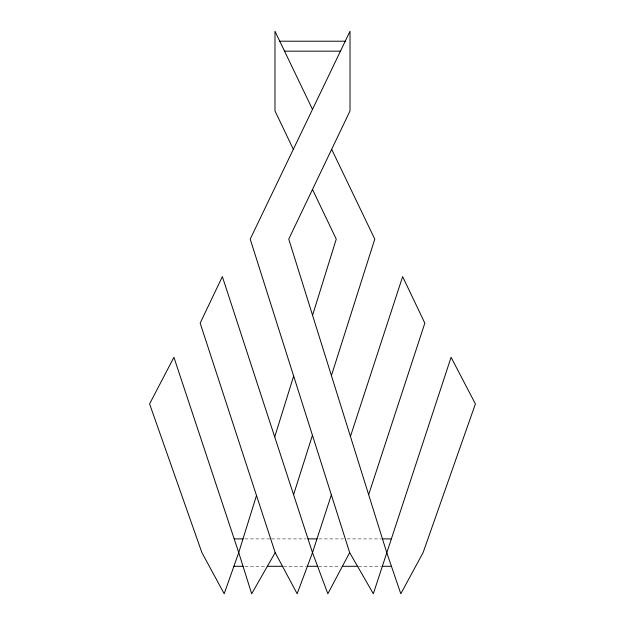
<?xml version="1.0" encoding="UTF-8"?>
<svg xmlns="http://www.w3.org/2000/svg" width="625" height="625" viewBox="0 0 625 625"><rect width="100%" height="100%" fill="white"/><g stroke="black" fill="none" stroke-linecap="round" stroke-linejoin="round"><path stroke-width="0.47" stroke-dasharray="3.12 2.34" d="M244.906 538.898L269.734 538.898M271.578 538.898L306.117 538.898M318.867 538.898L343.43 538.898M347.086 538.898L381.531 538.898M244.984 566.297L265.406 566.297M283.445 566.297L306.43 566.297M318.562 566.297L340.492 566.297M358.492 566.297L381.336 566.297"/><path stroke-width="0.94" d="M256.5 495.484L238.734 552.602L224.195 593.75L201.898 552.602L149.594 403.914L173.922 357.297L238.734 552.602L251.68 593.75L275.172 552.602L200.164 323.141L222.359 276.617L312.492 552.602L327.844 593.75L349.664 552.602L250.211 239.117L350.016 31.25L350.016 110.914L288.75 239.117L386.758 552.602L400.805 593.75L423.102 552.602L475.406 403.914L451.078 357.297L373.32 593.75L349.664 552.602M274.719 436.93L293.656 376.047M312.562 315.266L336.25 239.117L312.5 189.422M293.578 494.672L312.445 435.289M331.422 375.586L374.789 239.117L331.664 149.305M331.352 494.883L312.508 552.602L297.156 593.75L275.172 552.602M350.445 436.438L402.641 276.617L424.836 323.141L368.648 494.656M279.766 41.211L345.234 41.211M284.547 51.164L340.453 51.164M234.188 538.898L243 538.898M308.023 538.898L316.977 538.898M382.477 538.898L391.273 538.898M233.898 566.297L243.039 566.297M267.352 566.297L282.484 566.297M307.391 566.297L317.609 566.297M342.398 566.297L357.539 566.297M382.289 566.297L391.438 566.297M312.5 109.383L274.984 31.25L274.984 110.914L293.336 149.305"/></g></svg>
